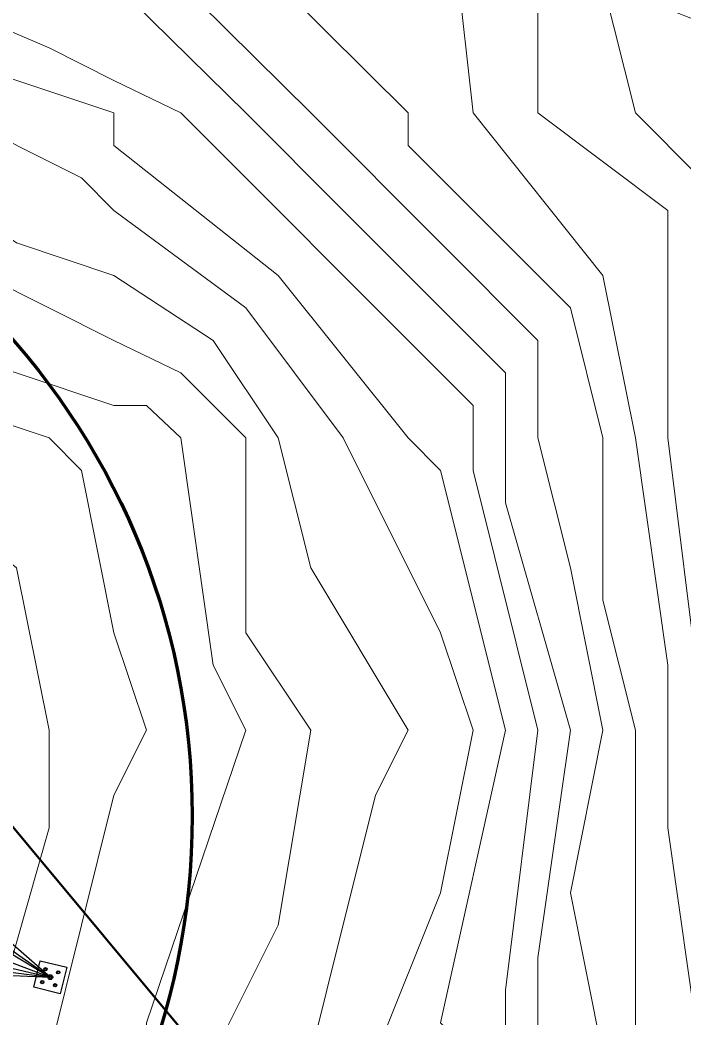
# Model space of a CAD drawing. Header units: millimetres. Extents: x 32551 to 59551, y -21458 to 15116.
# Drawn here: x 38935 to 39423, y 13621 to 14353 of the extents above; entities that cross this region are included whole.
import ezdxf

# ---------------------------------------------------------------- set-up
doc = ezdxf.new("R2010")
doc.units = ezdxf.units.MM
for name, color, linetype, lineweight, true_color in [('1ST', 141, 'Continuous', 50, 0x7debff), ('3RD', 141, 'Continuous', 25, 0x7debff), ('4TH DETAILS', 120, 'Continuous', 15, 0x39ffb0)]:
    doc.layers.add(name, color=color, linetype=linetype, lineweight=lineweight, true_color=true_color)
doc.layers.add('GLOW-CYAN', color=141, linetype='Continuous', lineweight=100, true_color=0x7debff, transparency=0.8)
doc.layers.add('LAYOUT', color=141, linetype='Continuous', lineweight=50, true_color=0x7debff, plot=False)

msp = doc.modelspace()

# ---------------------------------------------------------------- linework, layer by layer
at = {"layer": '1ST', "color": 120, "true_color": 0x39ffb0}
msp.add_circle((38531.7, 13769.252), 529.701, dxfattribs=at)
at = {"layer": '3RD', "ltscale": 10}
for p, q in [((38957.181, 13650.894), (38735.88, 13843.892)), ((38772.622, 13780.252), (38957.181, 13650.894)), ((38751.799, 13727.997), (38957.181, 13650.894)), ((38765.71, 13695.24), (38957.181, 13650.894)), ((38714.027, 13681.807), (38957.181, 13650.894)), ((38707.44, 13662.007), (38957.181, 13650.894))]:
    msp.add_line(p, q, dxfattribs=at)
msp.add_lwpolyline([(38735.88, 13784.495), (38957.181, 13650.894)], dxfattribs=at)
msp.add_lwpolyline([(38949.862, 13662.995), (38969.281, 13658.214), (38964.5, 13638.794), (38945.08, 13643.575)], close=True, dxfattribs=at)
at = {"layer": '3RD'}
for centre, radius in [((38953.619, 13656.783), 1.2), ((38953.619, 13656.783), 0.8), ((38963.069, 13654.456), 1.2), ((38963.069, 13654.456), 0.8), ((38951.292, 13647.333), 1.2), ((38951.292, 13647.333), 0.8), ((38957.181, 13650.894), 1.794), ((38957.181, 13650.894), 1), ((38960.742, 13645.006), 1.2), ((38960.742, 13645.006), 0.8)]:
    msp.add_circle(centre, radius, dxfattribs=at)
at = {"layer": '4TH DETAILS'}
for points in [[(39243.823, 12830.631), (39219.977, 12926.013), (39243.823, 13045.239), (39291.513, 13140.621), (39315.359, 13307.538), (39339.204, 13379.075), (39363.049, 13474.456), (39363.049, 13593.683), (39339.204, 13712.91), (39363.049, 13832.136), (39339.204, 13951.363), (39315.359, 14046.745), (39315.359, 14118.281), (39243.823, 14189.817), (39148.441, 14285.198), (39003.966, 14428.27), (38789.358, 14499.807), (38574.75, 14475.961), (38550.904, 14475.961), (38383.987, 14452.116), (38145.533, 14452.116), (38097.843, 14428.27), (37929.522, 14428.27)], [(39386.895, 12019.889), (39410.74, 12186.807), (39386.895, 12234.497), (39386.895, 12329.879), (39410.74, 12472.951), (39410.74, 12639.868), (39386.895, 12687.559), (39243.823, 12926.013), (39339.204, 13140.621), (39363.049, 13259.848), (39363.049, 13379.075), (39386.895, 13450.611), (39386.895, 13832.136), (39363.049, 13927.518), (39363.049, 14046.745), (39339.204, 14142.126), (39243.823, 14237.508), (39219.977, 14261.353), (39219.977, 14285.198), (39003.966, 14499.807)], [(39434.585, 13593.683), (39410.74, 13760.6), (39410.74, 13879.827), (39386.895, 14046.745), (39363.049, 14165.971), (39267.668, 14285.198), (39243.823, 14499.807), (39482.276, 14404.425)], [(39243.823, 12759.095), (39172.287, 12926.013), (39243.823, 13140.621), (39243.823, 13164.466), (39267.668, 13331.384), (39291.513, 13379.075), (39315.359, 13522.147), (39315.359, 13665.219), (39339.204, 13832.136), (39291.513, 13999.054), (39291.513, 14094.435), (39172.287, 14213.662), (39100.75, 14285.198), (39003.966, 14380.58), (38860.894, 14404.425), (38789.358, 14452.116), (38622.441, 14428.27), (38550.904, 14452.116), (38407.832, 14428.27), (38169.379, 14428.27), (38097.843, 14380.58), (37978.616, 14380.58)], [(39434.585, 13855.982), (39410.74, 14046.745), (39410.74, 14213.662), (39315.359, 14285.198), (39315.359, 14428.27), (39482.276, 14380.58)], [(39219.977, 12711.404), (39148.441, 12926.013), (39196.132, 13092.93), (39196.132, 13188.312), (39243.823, 13379.075), (39291.513, 13545.992), (39291.513, 13641.374), (39315.359, 13832.136), (39267.668, 14022.899), (39267.668, 14070.59), (39243.823, 14094.435), (39053.06, 14285.198), (39003.966, 14309.044), (38956.276, 14332.889), (38789.358, 14404.425), (38550.904, 14404.425), (38431.678, 14380.58), (38312.451, 14380.58), (38193.224, 14404.425), (38097.843, 14332.889), (38026.307, 14332.889), (37857.986, 14285.198)], [(39172.287, 12759.095), (39124.596, 12926.013), (39148.441, 13045.239), (39172.287, 13140.621), (39172.287, 13236.002), (39196.132, 13379.075), (39243.823, 13545.992), (39267.668, 13593.683), (39243.823, 13617.528), (39291.513, 13832.136), (39243.823, 14022.899), (39219.977, 14046.745), (39124.596, 14165.971), (39003.966, 14261.353), (39003.966, 14285.198), (38789.358, 14356.734), (38693.977, 14356.734), (38550.904, 14380.58), (38455.523, 14356.734), (38240.915, 14356.734), (38097.843, 14285.198), (38026.307, 14285.198), (37857.986, 14213.662)], [(39124.596, 12806.786), (39076.905, 12926.013), (39100.75, 13021.394), (39124.596, 13140.621), (39124.596, 13259.848), (39148.441, 13379.075), (39196.132, 13545.992), (39196.132, 13593.683), (39243.823, 13712.91), (39267.668, 13832.136), (39243.823, 13903.672), (39172.287, 14046.745), (39100.75, 14142.126), (39003.966, 14213.662), (38980.121, 14237.508), (38884.74, 14285.198), (38789.358, 14309.044), (38741.667, 14309.044), (38550.904, 14332.889), (38264.76, 14332.889), (38145.533, 14285.198), (38050.152, 14237.508), (37857.986, 14165.971)], [(39076.905, 12854.477), (39053.06, 12926.013), (39076.905, 12973.703), (39076.905, 13307.538), (39100.75, 13379.075), (39124.596, 13498.301), (39196.132, 13784.446), (39219.977, 13832.136), (39148.441, 13951.363), (39124.596, 14046.745), (39076.905, 14118.281), (39003.966, 14165.971), (38932.43, 14189.817), (38789.358, 14285.198), (38550.904, 14309.044), (38288.606, 14309.044), (38097.843, 14213.662), (37978.616, 14165.971)], [(39053.06, 12687.559), (39027.812, 12926.013), (39053.06, 13140.621), (39053.06, 13379.075), (39076.905, 13426.765), (39076.905, 13593.683), (39124.596, 13689.064), (39148.441, 13832.136), (39100.75, 13903.672), (39100.75, 14046.745), (39053.06, 14094.435), (39003.966, 14118.281), (38908.585, 14165.971), (38789.358, 14213.662), (38741.667, 14237.508), (38550.904, 14261.353), (38312.451, 14261.353), (38097.843, 14165.971), (37905.677, 14094.435)], [(37905.677, 14046.745), (38097.843, 14118.281), (38240.915, 14189.817), (38312.451, 14213.662), (38503.214, 14213.662), (38550.904, 14237.508), (38693.977, 14189.817), (38789.358, 14165.971), (38860.894, 14118.281), (39003.966, 14070.59), (39027.812, 14070.59), (39053.06, 14046.745), (39076.905, 13879.827), (39100.75, 13832.136), (39027.812, 13617.528), (39027.812, 13593.683), (39003.966, 13498.301), (39003.966, 13140.621), (38980.121, 12949.858), (38980.121, 12926.013), (39003.966, 12711.404)], [(38145.533, 13593.683), (38145.533, 13641.374), (38050.152, 13784.446), (38026.307, 13832.136), (38050.152, 13999.054), (38050.152, 14046.745), (38145.533, 14094.435), (38312.451, 14165.971), (38455.523, 14165.971), (38550.904, 14189.817), (38670.131, 14165.971), (38789.358, 14118.281), (38813.203, 14094.435), (38956.276, 14046.745), (38980.121, 14022.899), (39003.966, 13903.672), (39027.812, 13832.136), (39003.966, 13784.446), (38956.276, 13593.683)], [(38217.069, 13593.683), (38217.069, 13712.91), (38145.533, 13832.136), (38145.533, 13999.054), (38169.379, 14046.745), (38336.296, 14118.281), (38383.987, 14118.281), (38550.904, 14142.126), (38622.441, 14118.281), (38789.358, 14046.745), (38813.203, 14046.745), (38932.43, 13951.363), (38956.276, 13832.136), (38956.276, 13760.6), (38908.585, 13593.683)]]:
    msp.add_lwpolyline(points, dxfattribs=at)
msp.add_lwpolyline([(39601.503, 14380.58), (39696.884, 14356.734), (39911.493, 14285.198), (39959.183, 14285.198), (39959.183, 14237.508), (40006.874, 14046.745), (39935.338, 13879.827), (39887.647, 13832.136), (39744.575, 13593.683), (39696.884, 13545.992), (39601.503, 13498.301), (39577.658, 13593.683), (39506.122, 13641.374), (39482.276, 13832.136), (39482.276, 13855.982), (39434.585, 14046.745), (39434.585, 14237.508), (39386.895, 14285.198), (39363.049, 14380.58), (39482.276, 14332.889)], close=True, dxfattribs=at)
at = {"layer": 'GLOW-CYAN'}
msp.add_circle((38531.7, 13769.252), 529.701, dxfattribs=at)
at = {"layer": 'LAYOUT'}
msp.add_lwpolyline([(37800.723, 15115.853), (41550.723, 10615.853)], dxfattribs=at)

doc.saveas('drawing.dxf')
